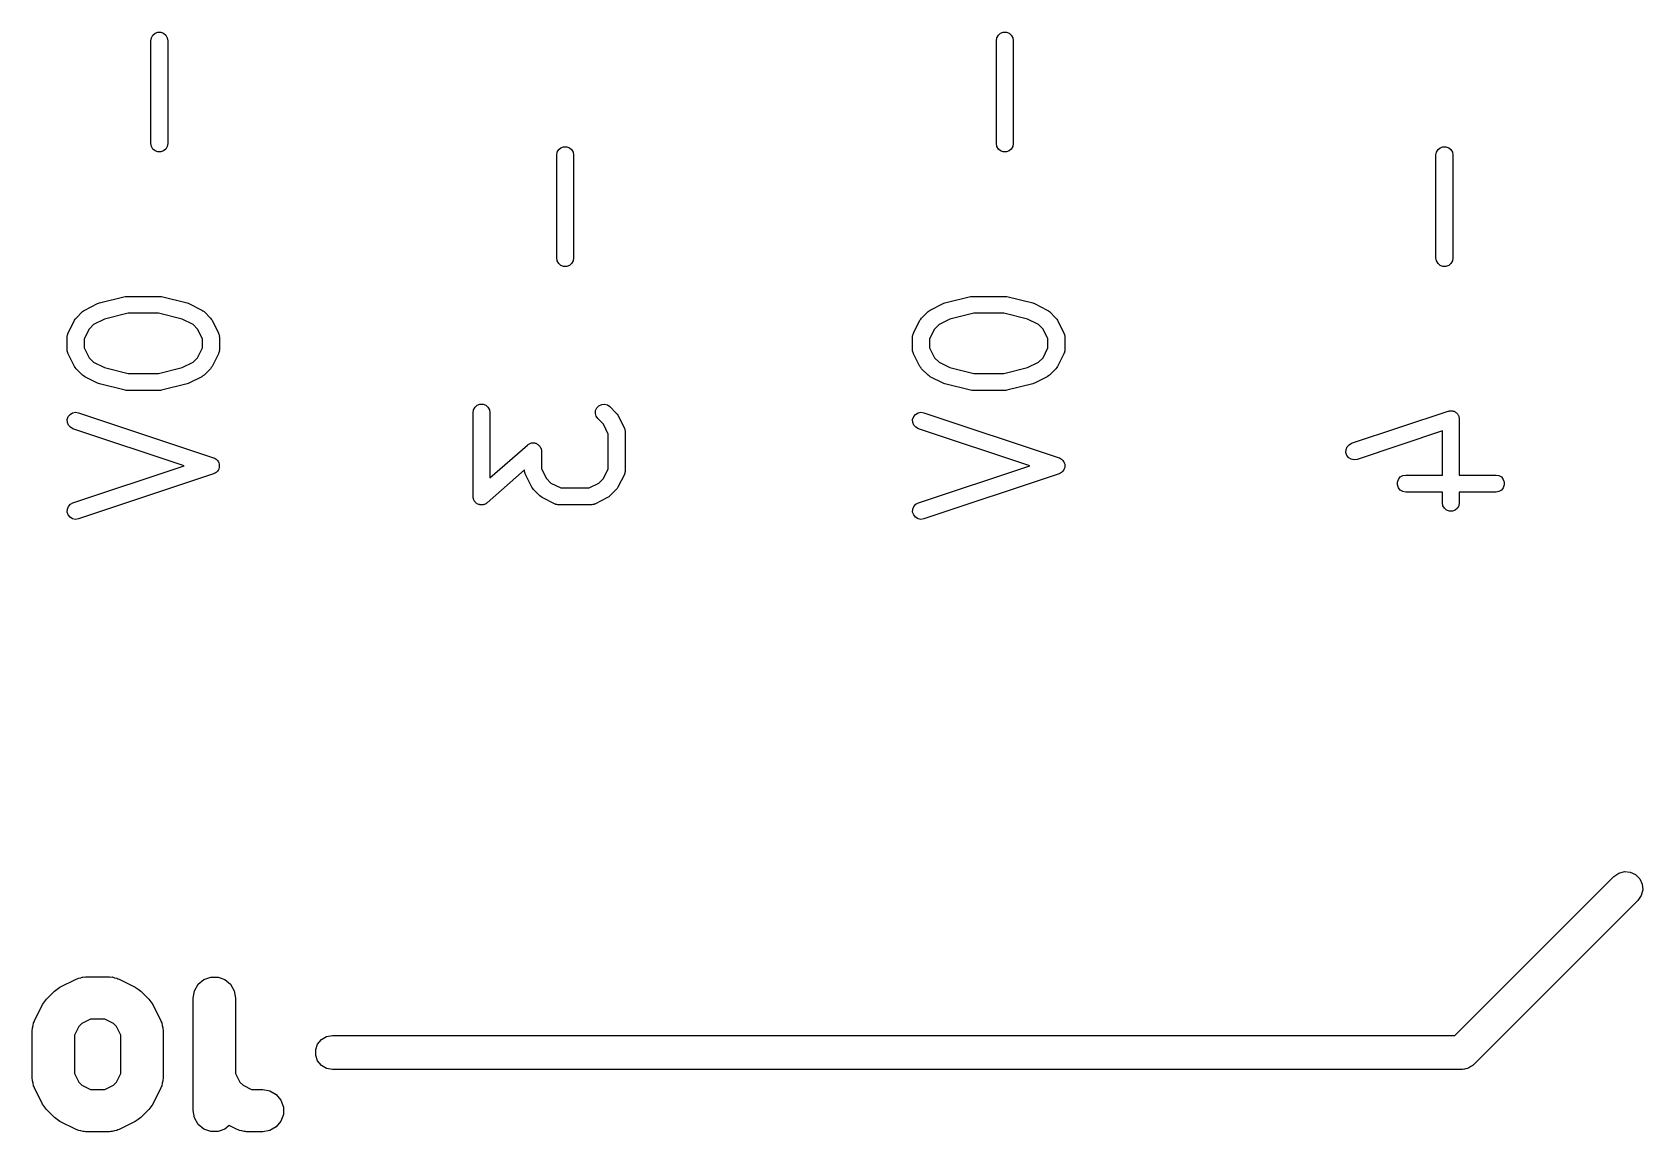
# Model space of a CAD drawing. Extents: x 91.3 to 189.8, y -113.5 to -60.4.
# Drawn here: x 158.91 to 168.43, y -113.12 to -106.62 of the extents above; entities that cross this region are included whole.
import ezdxf

# ---------------------------------------------------------------- set-up
doc = ezdxf.new("R2010")
doc.units = 0
doc.header["$MEASUREMENT"] = 0
doc.layers.add('BLACK', color=7, linetype='CONTINUOUS')

msp = doc.modelspace()

# ---------------------------------------------------------------- linework, layer by layer
at = {"layer": 'Black'}
for p, q in [((159.607, -106.667), (159.61, -106.65)), ((159.607, -107.276), (159.607, -106.667)), ((159.61, -106.65), (159.619, -106.635)), ((159.619, -106.635), (159.632, -106.623)), ((159.632, -106.623), (159.648, -106.617)), ((159.648, -106.617), (159.666, -106.617)), ((159.666, -106.617), (159.682, -106.623)), ((159.682, -106.623), (159.695, -106.635)), ((159.695, -106.635), (159.704, -106.65)), ((159.704, -106.65), (159.707, -106.667)), ((159.707, -106.667), (159.707, -107.276)), ((164.607, -106.667), (164.61, -106.65)), ((164.607, -107.276), (164.607, -106.667)), ((164.61, -106.65), (164.619, -106.635)), ((164.619, -106.635), (164.632, -106.623)), ((164.632, -106.623), (164.648, -106.617)), ((164.648, -106.617), (164.666, -106.617)), ((164.666, -106.617), (164.682, -106.623)), ((164.682, -106.623), (164.695, -106.635)), ((164.695, -106.635), (164.704, -106.65)), ((164.704, -106.65), (164.707, -106.667)), ((164.707, -106.667), (164.707, -107.276)), ((159.61, -107.293), (159.607, -107.276)), ((159.619, -107.308), (159.61, -107.293)), ((159.632, -107.319), (159.619, -107.308)), ((159.648, -107.325), (159.632, -107.319)), ((159.666, -107.325), (159.648, -107.325)), ((159.682, -107.319), (159.666, -107.325)), ((159.695, -107.308), (159.682, -107.319)), ((159.704, -107.293), (159.695, -107.308)), ((159.707, -107.276), (159.704, -107.293)), ((162.007, -107.343), (162.01, -107.326)), ((162.007, -107.952), (162.007, -107.343)), ((162.01, -107.326), (162.019, -107.311)), ((162.019, -107.311), (162.032, -107.3)), ((162.032, -107.3), (162.048, -107.294)), ((162.048, -107.294), (162.066, -107.294)), ((162.066, -107.294), (162.082, -107.3)), ((162.082, -107.3), (162.095, -107.311)), ((162.095, -107.311), (162.104, -107.326)), ((162.104, -107.326), (162.107, -107.343)), ((162.107, -107.343), (162.107, -107.952)), ((164.61, -107.293), (164.607, -107.276)), ((164.619, -107.308), (164.61, -107.293)), ((164.632, -107.319), (164.619, -107.308)), ((164.648, -107.325), (164.632, -107.319)), ((164.666, -107.325), (164.648, -107.325)), ((164.682, -107.319), (164.666, -107.325)), ((164.695, -107.308), (164.682, -107.319)), ((164.704, -107.293), (164.695, -107.308)), ((164.707, -107.276), (164.704, -107.293)), ((167.207, -107.343), (167.21, -107.326)), ((167.207, -107.952), (167.207, -107.343)), ((167.21, -107.326), (167.219, -107.311)), ((167.219, -107.311), (167.232, -107.3)), ((167.232, -107.3), (167.248, -107.294)), ((167.248, -107.294), (167.266, -107.294)), ((167.266, -107.294), (167.282, -107.3)), ((167.282, -107.3), (167.295, -107.311)), ((167.295, -107.311), (167.304, -107.326)), ((167.304, -107.326), (167.307, -107.343)), ((167.307, -107.343), (167.307, -107.952)), ((162.01, -107.969), (162.007, -107.952)), ((162.019, -107.985), (162.01, -107.969)), ((162.032, -107.996), (162.019, -107.985)), ((162.048, -108.002), (162.032, -107.996)), ((162.066, -108.002), (162.048, -108.002)), ((162.082, -107.996), (162.066, -108.002)), ((162.095, -107.985), (162.082, -107.996)), ((162.104, -107.969), (162.095, -107.985)), ((162.107, -107.952), (162.104, -107.969)), ((167.21, -107.969), (167.207, -107.952)), ((167.219, -107.985), (167.21, -107.969)), ((167.232, -107.996), (167.219, -107.985)), ((167.248, -108.002), (167.232, -107.996)), ((167.266, -108.002), (167.248, -108.002)), ((167.282, -107.996), (167.266, -108.002)), ((167.295, -107.985), (167.282, -107.996)), ((167.304, -107.969), (167.295, -107.985)), ((167.307, -107.952), (167.304, -107.969)), ((159.302, -108.218), (159.455, -108.18)), ((159.455, -108.18), (159.461, -108.18)), ((159.461, -108.18), (159.467, -108.179)), ((159.467, -108.179), (159.657, -108.179)), ((159.657, -108.179), (159.663, -108.18)), ((159.663, -108.18), (159.669, -108.18)), ((159.669, -108.18), (159.822, -108.218)), ((164.302, -108.218), (164.455, -108.18)), ((164.455, -108.18), (164.461, -108.18)), ((164.461, -108.18), (164.467, -108.179)), ((164.467, -108.179), (164.657, -108.179)), ((164.657, -108.179), (164.663, -108.18)), ((164.663, -108.18), (164.669, -108.18)), ((164.669, -108.18), (164.822, -108.218)), ((159.165, -108.308), (159.203, -108.269)), ((159.203, -108.269), (159.209, -108.265)), ((159.209, -108.265), (159.216, -108.26)), ((159.216, -108.26), (159.292, -108.222)), ((159.292, -108.222), (159.297, -108.22)), ((159.297, -108.22), (159.302, -108.218)), ((159.473, -108.279), (159.332, -108.314)), ((159.651, -108.279), (159.473, -108.279)), ((159.792, -108.314), (159.651, -108.279)), ((159.822, -108.218), (159.827, -108.22)), ((159.827, -108.22), (159.832, -108.222)), ((159.832, -108.222), (159.908, -108.26)), ((159.908, -108.26), (159.915, -108.265)), ((159.915, -108.265), (159.921, -108.269)), ((159.921, -108.269), (159.959, -108.308)), ((164.165, -108.308), (164.203, -108.269)), ((164.203, -108.269), (164.209, -108.265)), ((164.209, -108.265), (164.216, -108.26)), ((164.216, -108.26), (164.292, -108.222)), ((164.292, -108.222), (164.297, -108.22)), ((164.297, -108.22), (164.302, -108.218)), ((164.473, -108.279), (164.332, -108.314)), ((164.651, -108.279), (164.473, -108.279)), ((164.792, -108.314), (164.651, -108.279)), ((164.822, -108.218), (164.827, -108.22)), ((164.827, -108.22), (164.832, -108.222)), ((164.832, -108.222), (164.908, -108.26)), ((164.908, -108.26), (164.915, -108.265)), ((164.915, -108.265), (164.921, -108.269)), ((164.921, -108.269), (164.959, -108.308)), ((159.117, -108.397), (159.155, -108.32)), ((159.155, -108.32), (159.16, -108.314)), ((159.16, -108.314), (159.165, -108.308)), ((159.241, -108.372), (159.212, -108.431)), ((159.268, -108.346), (159.241, -108.372)), ((159.332, -108.314), (159.268, -108.346)), ((159.856, -108.346), (159.792, -108.314)), ((159.883, -108.372), (159.856, -108.346)), ((159.912, -108.431), (159.883, -108.372)), ((159.959, -108.308), (159.964, -108.314)), ((159.964, -108.314), (159.969, -108.32)), ((159.969, -108.32), (160.007, -108.397)), ((164.117, -108.397), (164.155, -108.32)), ((164.155, -108.32), (164.16, -108.314)), ((164.16, -108.314), (164.165, -108.308)), ((164.241, -108.372), (164.212, -108.431)), ((164.268, -108.346), (164.241, -108.372)), ((164.332, -108.314), (164.268, -108.346)), ((164.856, -108.346), (164.792, -108.314)), ((164.883, -108.372), (164.856, -108.346)), ((164.912, -108.431), (164.883, -108.372)), ((164.959, -108.308), (164.964, -108.314)), ((164.964, -108.314), (164.969, -108.32)), ((164.969, -108.32), (165.007, -108.397)), ((159.112, -108.413), (159.114, -108.408)), ((159.112, -108.416), (159.112, -108.413)), ((159.112, -108.419), (159.112, -108.416)), ((159.112, -108.495), (159.112, -108.419)), ((159.114, -108.408), (159.115, -108.402)), ((159.115, -108.402), (159.116, -108.399)), ((159.116, -108.399), (159.117, -108.397)), ((159.212, -108.431), (159.212, -108.483)), ((159.212, -108.483), (159.241, -108.542)), ((159.883, -108.542), (159.912, -108.483)), ((159.912, -108.483), (159.912, -108.431)), ((160.007, -108.397), (160.007, -108.399)), ((160.007, -108.399), (160.009, -108.402)), ((160.009, -108.402), (160.01, -108.408)), ((160.01, -108.408), (160.012, -108.413)), ((160.012, -108.413), (160.011, -108.416)), ((160.011, -108.416), (160.012, -108.419)), ((160.012, -108.419), (160.012, -108.495)), ((164.112, -108.413), (164.114, -108.408)), ((164.112, -108.416), (164.112, -108.413)), ((164.112, -108.419), (164.112, -108.416)), ((164.112, -108.495), (164.112, -108.419)), ((164.114, -108.408), (164.115, -108.402)), ((164.115, -108.402), (164.116, -108.399)), ((164.116, -108.399), (164.117, -108.397)), ((164.212, -108.431), (164.212, -108.483)), ((164.212, -108.483), (164.241, -108.542)), ((164.883, -108.542), (164.912, -108.483)), ((164.912, -108.483), (164.912, -108.431)), ((165.007, -108.397), (165.007, -108.399)), ((165.007, -108.399), (165.009, -108.402)), ((165.009, -108.402), (165.01, -108.408)), ((165.01, -108.408), (165.012, -108.413)), ((165.012, -108.413), (165.011, -108.416)), ((165.011, -108.416), (165.012, -108.419)), ((165.012, -108.419), (165.012, -108.495)), ((159.112, -108.498), (159.112, -108.495)), ((159.112, -108.501), (159.112, -108.498)), ((159.114, -108.507), (159.112, -108.501)), ((159.115, -108.512), (159.114, -108.507)), ((159.116, -108.515), (159.115, -108.512)), ((159.117, -108.518), (159.116, -108.515)), ((159.155, -108.594), (159.117, -108.518)), ((159.241, -108.542), (159.268, -108.568)), ((159.268, -108.568), (159.332, -108.6)), ((159.792, -108.6), (159.856, -108.568)), ((159.856, -108.568), (159.883, -108.542)), ((160.007, -108.518), (159.969, -108.594)), ((160.009, -108.512), (160.007, -108.515)), ((160.007, -108.515), (160.007, -108.518)), ((160.01, -108.507), (160.009, -108.512)), ((160.012, -108.501), (160.01, -108.507)), ((160.012, -108.495), (160.011, -108.498)), ((160.011, -108.498), (160.012, -108.501)), ((164.112, -108.498), (164.112, -108.495)), ((164.112, -108.501), (164.112, -108.498)), ((164.114, -108.507), (164.112, -108.501)), ((164.115, -108.512), (164.114, -108.507)), ((164.116, -108.515), (164.115, -108.512)), ((164.117, -108.518), (164.116, -108.515)), ((164.155, -108.594), (164.117, -108.518)), ((164.241, -108.542), (164.268, -108.568)), ((164.268, -108.568), (164.332, -108.6)), ((164.792, -108.6), (164.856, -108.568)), ((164.856, -108.568), (164.883, -108.542)), ((165.007, -108.518), (164.969, -108.594)), ((165.009, -108.512), (165.007, -108.515)), ((165.007, -108.515), (165.007, -108.518)), ((165.01, -108.507), (165.009, -108.512)), ((165.012, -108.501), (165.01, -108.507)), ((165.012, -108.495), (165.011, -108.498)), ((165.011, -108.498), (165.012, -108.501)), ((159.16, -108.6), (159.155, -108.594)), ((159.165, -108.607), (159.16, -108.6)), ((159.203, -108.645), (159.165, -108.607)), ((159.209, -108.649), (159.203, -108.645)), ((159.216, -108.654), (159.209, -108.649)), ((159.292, -108.692), (159.216, -108.654)), ((159.332, -108.6), (159.473, -108.636)), ((159.473, -108.636), (159.651, -108.636)), ((159.651, -108.636), (159.792, -108.6)), ((159.908, -108.654), (159.832, -108.692)), ((159.915, -108.649), (159.908, -108.654)), ((159.921, -108.645), (159.915, -108.649)), ((159.959, -108.607), (159.921, -108.645)), ((159.964, -108.6), (159.959, -108.607)), ((159.969, -108.594), (159.964, -108.6)), ((164.16, -108.6), (164.155, -108.594)), ((164.165, -108.607), (164.16, -108.6)), ((164.203, -108.645), (164.165, -108.607)), ((164.209, -108.649), (164.203, -108.645)), ((164.216, -108.654), (164.209, -108.649)), ((164.292, -108.692), (164.216, -108.654)), ((164.332, -108.6), (164.473, -108.636)), ((164.473, -108.636), (164.651, -108.636)), ((164.651, -108.636), (164.792, -108.6)), ((164.908, -108.654), (164.832, -108.692)), ((164.915, -108.649), (164.908, -108.654)), ((164.921, -108.645), (164.915, -108.649)), ((164.959, -108.607), (164.921, -108.645)), ((164.964, -108.6), (164.959, -108.607)), ((164.969, -108.594), (164.964, -108.6)), ((159.297, -108.694), (159.292, -108.692)), ((159.302, -108.696), (159.297, -108.694)), ((159.455, -108.734), (159.302, -108.696)), ((159.461, -108.735), (159.455, -108.734)), ((159.467, -108.736), (159.461, -108.735)), ((159.657, -108.736), (159.467, -108.736)), ((159.663, -108.735), (159.657, -108.736)), ((159.669, -108.734), (159.663, -108.735)), ((159.822, -108.696), (159.669, -108.734)), ((159.827, -108.694), (159.822, -108.696)), ((159.832, -108.692), (159.827, -108.694)), ((164.297, -108.694), (164.292, -108.692)), ((164.302, -108.696), (164.297, -108.694)), ((164.455, -108.734), (164.302, -108.696)), ((164.461, -108.735), (164.455, -108.734)), ((164.467, -108.736), (164.461, -108.735)), ((164.657, -108.736), (164.467, -108.736)), ((164.663, -108.735), (164.657, -108.736)), ((164.669, -108.734), (164.663, -108.735)), ((164.822, -108.696), (164.669, -108.734)), ((164.827, -108.694), (164.822, -108.696)), ((164.832, -108.692), (164.827, -108.694)), ((159.129, -108.877), (159.144, -108.868)), ((159.144, -108.868), (159.161, -108.864)), ((159.161, -108.864), (159.178, -108.867)), ((159.178, -108.867), (159.978, -109.134)), ((161.512, -108.867), (161.515, -108.85)), ((161.512, -109.362), (161.512, -108.867)), ((161.515, -108.85), (161.524, -108.835)), ((161.524, -108.835), (161.537, -108.823)), ((161.537, -108.823), (161.553, -108.817)), ((161.553, -108.817), (161.571, -108.817)), ((161.571, -108.817), (161.587, -108.823)), ((161.587, -108.823), (161.6, -108.835)), ((161.6, -108.835), (161.609, -108.85)), ((161.609, -108.85), (161.612, -108.867)), ((161.612, -108.867), (161.612, -109.252)), ((162.236, -108.871), (162.237, -108.854)), ((162.237, -108.854), (162.245, -108.838)), ((162.245, -108.838), (162.257, -108.826)), ((162.257, -108.826), (162.273, -108.818)), ((162.273, -108.818), (162.29, -108.817)), ((162.29, -108.817), (162.307, -108.821)), ((162.307, -108.821), (162.321, -108.831)), ((162.321, -108.831), (162.359, -108.869)), ((162.359, -108.869), (162.364, -108.876)), ((164.129, -108.877), (164.144, -108.868)), ((164.144, -108.868), (164.161, -108.864)), ((164.161, -108.864), (164.178, -108.867)), ((164.178, -108.867), (164.978, -109.134)), ((166.708, -109.048), (167.279, -108.857)), ((167.279, -108.857), (167.283, -108.857)), ((167.283, -108.857), (167.287, -108.856)), ((167.287, -108.856), (167.292, -108.856)), ((167.292, -108.856), (167.297, -108.855)), ((167.297, -108.855), (167.3, -108.856)), ((167.3, -108.856), (167.304, -108.856)), ((167.304, -108.856), (167.309, -108.857)), ((167.309, -108.857), (167.314, -108.858)), ((167.314, -108.858), (167.317, -108.86)), ((167.317, -108.86), (167.32, -108.861)), ((167.32, -108.861), (167.324, -108.865)), ((167.324, -108.865), (167.328, -108.867)), ((167.328, -108.867), (167.331, -108.87)), ((167.331, -108.87), (167.334, -108.873)), ((159.112, -108.907), (159.118, -108.89)), ((159.113, -108.924), (159.112, -108.907)), ((159.119, -108.94), (159.113, -108.924)), ((159.118, -108.89), (159.129, -108.877)), ((159.131, -108.953), (159.119, -108.94)), ((159.146, -108.962), (159.131, -108.953)), ((159.804, -109.181), (159.146, -108.962)), ((162.24, -108.888), (162.236, -108.871)), ((162.25, -108.902), (162.24, -108.888)), ((162.283, -108.934), (162.25, -108.902)), ((162.312, -108.993), (162.283, -108.934)), ((162.364, -108.876), (162.369, -108.882)), ((162.369, -108.882), (162.407, -108.959)), ((162.407, -108.959), (162.407, -108.961)), ((162.407, -108.961), (162.409, -108.964)), ((162.409, -108.964), (162.41, -108.97)), ((164.112, -108.907), (164.118, -108.89)), ((164.113, -108.924), (164.112, -108.907)), ((164.119, -108.94), (164.113, -108.924)), ((164.118, -108.89), (164.129, -108.877)), ((164.131, -108.953), (164.119, -108.94)), ((164.146, -108.962), (164.131, -108.953)), ((164.804, -109.181), (164.146, -108.962)), ((167.334, -108.873), (167.336, -108.877)), ((167.336, -108.877), (167.339, -108.881)), ((167.339, -108.881), (167.34, -108.884)), ((167.34, -108.884), (167.342, -108.888)), ((167.342, -108.888), (167.343, -108.893)), ((167.343, -108.893), (167.345, -108.897)), ((167.345, -108.897), (167.345, -108.901)), ((167.345, -108.901), (167.345, -108.905)), ((167.345, -108.905), (167.345, -109.236)), ((161.612, -109.252), (161.834, -109.058)), ((161.834, -109.058), (161.838, -109.055)), ((161.838, -109.055), (161.842, -109.052)), ((161.842, -109.052), (161.845, -109.051)), ((161.845, -109.051), (161.849, -109.049)), ((161.849, -109.049), (161.853, -109.048)), ((161.853, -109.048), (161.858, -109.046)), ((161.858, -109.046), (161.862, -109.046)), ((161.862, -109.046), (161.866, -109.045)), ((161.866, -109.045), (161.87, -109.046)), ((161.87, -109.046), (161.875, -109.046)), ((161.875, -109.046), (161.879, -109.047)), ((161.879, -109.047), (161.883, -109.048)), ((161.883, -109.048), (161.887, -109.05)), ((161.887, -109.05), (161.892, -109.052)), ((161.892, -109.052), (161.895, -109.054)), ((161.895, -109.054), (161.898, -109.056)), ((161.898, -109.056), (161.901, -109.06)), ((161.901, -109.06), (161.905, -109.063)), ((162.312, -109.198), (162.312, -108.993)), ((162.41, -108.97), (162.412, -108.975)), ((162.412, -108.975), (162.411, -108.978)), ((162.411, -108.978), (162.412, -108.981)), ((162.412, -108.981), (162.412, -109.21)), ((166.681, -109.069), (166.693, -109.056)), ((166.693, -109.056), (166.708, -109.048)), ((167.245, -108.974), (166.74, -109.143)), ((167.245, -109.236), (167.245, -108.974)), ((159.978, -109.134), (159.979, -109.134)), ((159.979, -109.134), (159.98, -109.134)), ((159.98, -109.134), (159.987, -109.138)), ((159.987, -109.138), (159.993, -109.142)), ((159.993, -109.142), (159.994, -109.143)), ((159.994, -109.143), (159.995, -109.144)), ((159.995, -109.144), (160, -109.149)), ((160, -109.149), (160.005, -109.155)), ((160.005, -109.155), (160.005, -109.156)), ((160.005, -109.156), (160.006, -109.157)), ((161.905, -109.063), (161.907, -109.066)), ((161.907, -109.066), (161.909, -109.069)), ((161.909, -109.069), (161.911, -109.074)), ((161.911, -109.074), (161.914, -109.078)), ((161.914, -109.078), (161.914, -109.082)), ((161.914, -109.082), (161.916, -109.086)), ((161.916, -109.086), (161.916, -109.09)), ((161.916, -109.09), (161.917, -109.095)), ((161.917, -109.095), (161.917, -109.198)), ((164.978, -109.134), (164.979, -109.134)), ((164.979, -109.134), (164.98, -109.134)), ((164.98, -109.134), (164.987, -109.138)), ((164.987, -109.138), (164.993, -109.142)), ((164.993, -109.142), (164.994, -109.143)), ((164.994, -109.143), (164.995, -109.144)), ((164.995, -109.144), (165, -109.149)), ((165, -109.149), (165.005, -109.155)), ((165.005, -109.155), (165.005, -109.156)), ((165.005, -109.156), (165.006, -109.157)), ((166.674, -109.103), (166.675, -109.085)), ((166.68, -109.119), (166.674, -109.103)), ((166.675, -109.085), (166.681, -109.069)), ((166.691, -109.133), (166.68, -109.119)), ((166.705, -109.142), (166.691, -109.133)), ((166.722, -109.145), (166.705, -109.142)), ((166.74, -109.143), (166.722, -109.145)), ((159.146, -109.4), (159.804, -109.181)), ((159.978, -109.228), (159.178, -109.495)), ((159.979, -109.228), (159.978, -109.228)), ((159.98, -109.227), (159.979, -109.228)), ((159.987, -109.224), (159.98, -109.227)), ((159.993, -109.22), (159.987, -109.224)), ((159.994, -109.219), (159.993, -109.22)), ((159.995, -109.218), (159.994, -109.219)), ((160, -109.213), (159.995, -109.218)), ((160.005, -109.207), (160, -109.213)), ((160.006, -109.205), (160.005, -109.206)), ((160.005, -109.206), (160.005, -109.207)), ((160.006, -109.157), (160.008, -109.164)), ((160.008, -109.198), (160.006, -109.205)), ((160.008, -109.164), (160.011, -109.171)), ((160.011, -109.191), (160.008, -109.198)), ((160.011, -109.171), (160.011, -109.172)), ((160.011, -109.172), (160.011, -109.174)), ((160.011, -109.174), (160.011, -109.181)), ((160.011, -109.181), (160.011, -109.188)), ((160.011, -109.188), (160.011, -109.19)), ((160.011, -109.19), (160.011, -109.191)), ((161.817, -109.205), (161.595, -109.4)), ((161.817, -109.21), (161.817, -109.205)), ((161.817, -109.212), (161.817, -109.21)), ((161.817, -109.215), (161.817, -109.212)), ((161.819, -109.221), (161.817, -109.215)), ((161.82, -109.227), (161.819, -109.221)), ((161.821, -109.229), (161.82, -109.227)), ((161.822, -109.232), (161.821, -109.229)), ((161.86, -109.308), (161.822, -109.232)), ((161.917, -109.198), (161.946, -109.256)), ((162.283, -109.256), (162.312, -109.198)), ((162.407, -109.232), (162.369, -109.308)), ((162.409, -109.227), (162.407, -109.229)), ((162.407, -109.229), (162.407, -109.232)), ((162.41, -109.221), (162.409, -109.227)), ((162.412, -109.215), (162.41, -109.221)), ((162.412, -109.21), (162.411, -109.212)), ((162.411, -109.212), (162.412, -109.215)), ((164.146, -109.4), (164.804, -109.181)), ((164.978, -109.228), (164.178, -109.495)), ((164.979, -109.228), (164.978, -109.228)), ((164.98, -109.227), (164.979, -109.228)), ((164.987, -109.224), (164.98, -109.227)), ((164.993, -109.22), (164.987, -109.224)), ((164.994, -109.219), (164.993, -109.22)), ((164.995, -109.218), (164.994, -109.219)), ((165, -109.213), (164.995, -109.218)), ((165.005, -109.207), (165, -109.213)), ((165.006, -109.205), (165.005, -109.206)), ((165.005, -109.206), (165.005, -109.207)), ((165.006, -109.157), (165.008, -109.164)), ((165.008, -109.198), (165.006, -109.205)), ((165.008, -109.164), (165.011, -109.171)), ((165.011, -109.191), (165.008, -109.198)), ((165.011, -109.171), (165.011, -109.172)), ((165.011, -109.172), (165.011, -109.174)), ((165.011, -109.174), (165.011, -109.181)), ((165.011, -109.181), (165.011, -109.188)), ((165.011, -109.188), (165.011, -109.19)), ((165.011, -109.19), (165.011, -109.191)), ((166.985, -109.261), (166.996, -109.247)), ((166.996, -109.247), (167.011, -109.239)), ((167.011, -109.239), (167.029, -109.236)), ((167.029, -109.236), (167.245, -109.236)), ((167.345, -109.236), (167.562, -109.236)), ((167.562, -109.236), (167.579, -109.239)), ((167.579, -109.239), (167.594, -109.247)), ((167.594, -109.247), (167.605, -109.261)), ((161.865, -109.315), (161.86, -109.308)), ((161.869, -109.321), (161.865, -109.315)), ((161.908, -109.359), (161.869, -109.321)), ((161.946, -109.256), (161.972, -109.283)), ((161.972, -109.283), (162.031, -109.312)), ((162.031, -109.312), (162.198, -109.312)), ((162.198, -109.312), (162.256, -109.283)), ((162.256, -109.283), (162.283, -109.256)), ((162.359, -109.321), (162.321, -109.359)), ((162.364, -109.315), (162.359, -109.321)), ((162.369, -109.308), (162.364, -109.315)), ((166.979, -109.277), (166.985, -109.261)), ((166.979, -109.294), (166.979, -109.277)), ((166.985, -109.311), (166.979, -109.294)), ((166.996, -109.324), (166.985, -109.311)), ((167.011, -109.333), (166.996, -109.324)), ((167.029, -109.336), (167.011, -109.333)), ((167.245, -109.336), (167.029, -109.336)), ((167.245, -109.4), (167.245, -109.336)), ((167.562, -109.336), (167.345, -109.336)), ((167.345, -109.336), (167.345, -109.4)), ((167.579, -109.333), (167.562, -109.336)), ((167.594, -109.324), (167.579, -109.333)), ((167.605, -109.311), (167.594, -109.324)), ((167.605, -109.261), (167.611, -109.277)), ((167.611, -109.294), (167.605, -109.311)), ((167.611, -109.277), (167.611, -109.294)), ((159.112, -109.455), (159.113, -109.438)), ((159.113, -109.438), (159.119, -109.421)), ((159.119, -109.421), (159.131, -109.408)), ((159.131, -109.408), (159.146, -109.4)), ((161.513, -109.367), (161.512, -109.362)), ((161.513, -109.372), (161.513, -109.367)), ((161.514, -109.375), (161.513, -109.372)), ((161.515, -109.379), (161.514, -109.375)), ((161.517, -109.383), (161.515, -109.379)), ((161.519, -109.388), (161.517, -109.383)), ((161.522, -109.391), (161.519, -109.388)), ((161.524, -109.394), (161.522, -109.391)), ((161.527, -109.397), (161.524, -109.394)), ((161.531, -109.401), (161.527, -109.397)), ((161.534, -109.403), (161.531, -109.401)), ((161.537, -109.405), (161.534, -109.403)), ((161.541, -109.407), (161.537, -109.405)), ((161.546, -109.409), (161.541, -109.407)), ((161.55, -109.41), (161.546, -109.409)), ((161.553, -109.411), (161.55, -109.41)), ((161.558, -109.411), (161.553, -109.411)), ((161.563, -109.412), (161.558, -109.411)), ((161.567, -109.411), (161.563, -109.412)), ((161.571, -109.411), (161.567, -109.411)), ((161.575, -109.409), (161.571, -109.411)), ((161.58, -109.409), (161.575, -109.409)), ((161.583, -109.407), (161.58, -109.409)), ((161.587, -109.405), (161.583, -109.407)), ((161.591, -109.402), (161.587, -109.405)), ((161.595, -109.4), (161.591, -109.402)), ((161.914, -109.364), (161.908, -109.359)), ((161.92, -109.369), (161.914, -109.364)), ((161.997, -109.407), (161.92, -109.369)), ((161.999, -109.407), (161.997, -109.407)), ((162.002, -109.409), (161.999, -109.407)), ((162.008, -109.41), (162.002, -109.409)), ((162.013, -109.412), (162.008, -109.41)), ((162.016, -109.411), (162.013, -109.412)), ((162.019, -109.412), (162.016, -109.411)), ((162.21, -109.412), (162.019, -109.412)), ((162.212, -109.411), (162.21, -109.412)), ((162.215, -109.412), (162.212, -109.411)), ((162.221, -109.41), (162.215, -109.412)), ((162.227, -109.409), (162.221, -109.41)), ((162.229, -109.407), (162.227, -109.409)), ((162.232, -109.407), (162.229, -109.407)), ((162.308, -109.369), (162.232, -109.407)), ((162.315, -109.364), (162.308, -109.369)), ((162.321, -109.359), (162.315, -109.364)), ((164.112, -109.455), (164.113, -109.438)), ((164.113, -109.438), (164.119, -109.421)), ((164.119, -109.421), (164.131, -109.408)), ((164.131, -109.408), (164.146, -109.4)), ((167.248, -109.417), (167.245, -109.4)), ((167.257, -109.432), (167.248, -109.417)), ((167.27, -109.443), (167.257, -109.432)), ((167.334, -109.432), (167.32, -109.443)), ((167.342, -109.417), (167.334, -109.432)), ((167.345, -109.4), (167.342, -109.417)), ((159.118, -109.471), (159.112, -109.455)), ((159.129, -109.485), (159.118, -109.471)), ((159.144, -109.494), (159.129, -109.485)), ((159.161, -109.498), (159.144, -109.494)), ((159.178, -109.495), (159.161, -109.498)), ((164.118, -109.471), (164.112, -109.455)), ((164.129, -109.485), (164.118, -109.471)), ((164.144, -109.494), (164.129, -109.485)), ((164.161, -109.498), (164.144, -109.494)), ((164.178, -109.495), (164.161, -109.498)), ((167.287, -109.449), (167.27, -109.443)), ((167.304, -109.449), (167.287, -109.449)), ((167.32, -109.443), (167.304, -109.449)), ((167.319, -112.55), (168.259, -111.609)), ((168.259, -111.609), (168.288, -111.589)), ((168.288, -111.589), (168.321, -111.58)), ((168.321, -111.58), (168.356, -111.583)), ((168.356, -111.583), (168.387, -111.598)), ((168.387, -111.598), (168.412, -111.623)), ((168.412, -111.623), (168.427, -111.654)), ((168.421, -111.722), (168.401, -111.751)), ((168.43, -111.689), (168.421, -111.722)), ((168.427, -111.654), (168.43, -111.689)), ((168.401, -111.751), (167.431, -112.721)), ((159.192, -112.208), (159.206, -112.203)), ((159.206, -112.203), (159.213, -112.204)), ((159.213, -112.204), (159.22, -112.203)), ((159.22, -112.203), (159.363, -112.203)), ((159.363, -112.203), (159.37, -112.204)), ((159.37, -112.204), (159.378, -112.203)), ((159.378, -112.203), (159.392, -112.208)), ((158.989, -112.334), (159.037, -112.287)), ((159.037, -112.287), (159.053, -112.275)), ((159.053, -112.275), (159.069, -112.263)), ((159.069, -112.263), (159.165, -112.216)), ((159.165, -112.216), (159.171, -112.214)), ((159.171, -112.214), (159.178, -112.21)), ((159.178, -112.21), (159.192, -112.208)), ((159.392, -112.208), (159.406, -112.21)), ((159.406, -112.21), (159.412, -112.214)), ((159.412, -112.214), (159.419, -112.216)), ((159.419, -112.216), (159.514, -112.263)), ((159.514, -112.263), (159.531, -112.275)), ((159.531, -112.275), (159.547, -112.287)), ((159.547, -112.287), (159.595, -112.334)), ((159.857, -112.328), (159.865, -112.285)), ((159.865, -112.285), (159.887, -112.247)), ((159.887, -112.247), (159.92, -112.219)), ((159.92, -112.219), (159.961, -112.205)), ((159.961, -112.205), (160.004, -112.205)), ((160.004, -112.205), (160.045, -112.219)), ((160.045, -112.219), (160.078, -112.247)), ((160.078, -112.247), (160.1, -112.285)), ((160.1, -112.285), (160.107, -112.328)), ((158.918, -112.462), (158.966, -112.367)), ((158.966, -112.367), (158.978, -112.351)), ((158.978, -112.351), (158.989, -112.334)), ((159.595, -112.334), (159.606, -112.351)), ((159.606, -112.351), (159.618, -112.367)), ((159.618, -112.367), (159.666, -112.462)), ((159.857, -112.994), (159.857, -112.328)), ((160.107, -112.328), (160.107, -112.774)), ((158.906, -112.504), (158.91, -112.49)), ((158.91, -112.49), (158.913, -112.475)), ((158.913, -112.475), (158.916, -112.469)), ((158.916, -112.469), (158.918, -112.462)), ((159.199, -112.478), (159.18, -112.497)), ((159.25, -112.453), (159.199, -112.478)), ((159.334, -112.453), (159.25, -112.453)), ((159.385, -112.478), (159.334, -112.453)), ((159.403, -112.497), (159.385, -112.478)), ((159.666, -112.462), (159.668, -112.469)), ((159.668, -112.469), (159.671, -112.475)), ((159.671, -112.475), (159.674, -112.49)), ((159.674, -112.49), (159.678, -112.504)), ((158.905, -112.518), (158.906, -112.511)), ((158.905, -112.804), (158.905, -112.518)), ((158.906, -112.511), (158.906, -112.504)), ((159.18, -112.497), (159.155, -112.548)), ((159.155, -112.548), (159.155, -112.774)), ((159.429, -112.548), (159.403, -112.497)), ((159.429, -112.774), (159.429, -112.548)), ((159.678, -112.504), (159.678, -112.511)), ((159.678, -112.511), (159.679, -112.518)), ((159.679, -112.518), (159.679, -112.804)), ((160.593, -112.6), (160.616, -112.573)), ((160.616, -112.573), (160.646, -112.556)), ((160.646, -112.556), (160.68, -112.55)), ((160.68, -112.55), (167.319, -112.55)), ((160.582, -112.633), (160.593, -112.6)), ((160.582, -112.667), (160.582, -112.633)), ((160.593, -112.7), (160.582, -112.667)), ((159.155, -112.774), (159.18, -112.825)), ((159.403, -112.825), (159.429, -112.774)), ((160.107, -112.774), (160.133, -112.825)), ((160.616, -112.727), (160.593, -112.7)), ((160.646, -112.744), (160.616, -112.727)), ((160.68, -112.75), (160.646, -112.744)), ((167.36, -112.75), (160.68, -112.75)), ((167.364, -112.749), (167.36, -112.75)), ((167.369, -112.75), (167.364, -112.749)), ((167.381, -112.746), (167.369, -112.75)), ((167.394, -112.744), (167.381, -112.746)), ((167.398, -112.742), (167.394, -112.744)), ((167.402, -112.741), (167.398, -112.742)), ((167.413, -112.733), (167.402, -112.741)), ((167.424, -112.727), (167.413, -112.733)), ((167.427, -112.723), (167.424, -112.727)), ((167.431, -112.721), (167.427, -112.723)), ((158.906, -112.811), (158.905, -112.804)), ((158.906, -112.818), (158.906, -112.811)), ((158.91, -112.832), (158.906, -112.818)), ((158.913, -112.847), (158.91, -112.832)), ((158.916, -112.853), (158.913, -112.847)), ((158.918, -112.86), (158.916, -112.853)), ((158.966, -112.955), (158.918, -112.86)), ((159.18, -112.825), (159.199, -112.844)), ((159.199, -112.844), (159.25, -112.869)), ((159.25, -112.869), (159.334, -112.869)), ((159.334, -112.869), (159.385, -112.844)), ((159.385, -112.844), (159.403, -112.825)), ((159.666, -112.86), (159.618, -112.955)), ((159.668, -112.853), (159.666, -112.86)), ((159.671, -112.847), (159.668, -112.853)), ((159.674, -112.832), (159.671, -112.847)), ((159.678, -112.818), (159.674, -112.832)), ((159.679, -112.804), (159.678, -112.811)), ((159.678, -112.811), (159.678, -112.818)), ((160.133, -112.825), (160.152, -112.844)), ((160.152, -112.844), (160.202, -112.869)), ((160.202, -112.869), (160.268, -112.869)), ((160.268, -112.869), (160.311, -112.877)), ((158.978, -112.971), (158.966, -112.955)), ((159.618, -112.955), (159.606, -112.971)), ((160.311, -112.877), (160.348, -112.899)), ((160.348, -112.899), (160.376, -112.932)), ((160.376, -112.932), (160.391, -112.973)), ((158.989, -112.987), (158.978, -112.971)), ((159.037, -113.035), (158.989, -112.987)), ((159.053, -113.047), (159.037, -113.035)), ((159.069, -113.058), (159.053, -113.047)), ((159.165, -113.106), (159.069, -113.058)), ((159.514, -113.058), (159.419, -113.106)), ((159.531, -113.047), (159.514, -113.058)), ((159.547, -113.035), (159.531, -113.047)), ((159.595, -112.987), (159.547, -113.035)), ((159.606, -112.971), (159.595, -112.987)), ((159.865, -113.037), (159.857, -112.994)), ((159.887, -113.075), (159.865, -113.037)), ((160.376, -113.057), (160.348, -113.09)), ((160.391, -113.016), (160.376, -113.057)), ((160.391, -112.973), (160.391, -113.016)), ((159.171, -113.108), (159.165, -113.106)), ((159.178, -113.112), (159.171, -113.108)), ((159.192, -113.114), (159.178, -113.112)), ((159.206, -113.118), (159.192, -113.114)), ((159.213, -113.118), (159.206, -113.118)), ((159.22, -113.119), (159.213, -113.118)), ((159.363, -113.119), (159.22, -113.119)), ((159.37, -113.118), (159.363, -113.119)), ((159.378, -113.118), (159.37, -113.118)), ((159.392, -113.114), (159.378, -113.118)), ((159.406, -113.112), (159.392, -113.114)), ((159.412, -113.108), (159.406, -113.112)), ((159.419, -113.106), (159.412, -113.108)), ((159.92, -113.103), (159.887, -113.075)), ((159.961, -113.117), (159.92, -113.103)), ((160.004, -113.117), (159.961, -113.117)), ((160.045, -113.103), (160.004, -113.117)), ((160.069, -113.082), (160.045, -113.103)), ((160.117, -113.106), (160.069, -113.082)), ((160.124, -113.108), (160.117, -113.106)), ((160.13, -113.112), (160.124, -113.108)), ((160.145, -113.114), (160.13, -113.112)), ((160.159, -113.118), (160.145, -113.114)), ((160.166, -113.118), (160.159, -113.118)), ((160.173, -113.119), (160.166, -113.118)), ((160.268, -113.119), (160.173, -113.119)), ((160.311, -113.112), (160.268, -113.119)), ((160.348, -113.09), (160.311, -113.112))]:
    msp.add_line(p, q, dxfattribs=at)

doc.saveas('drawing.dxf')
